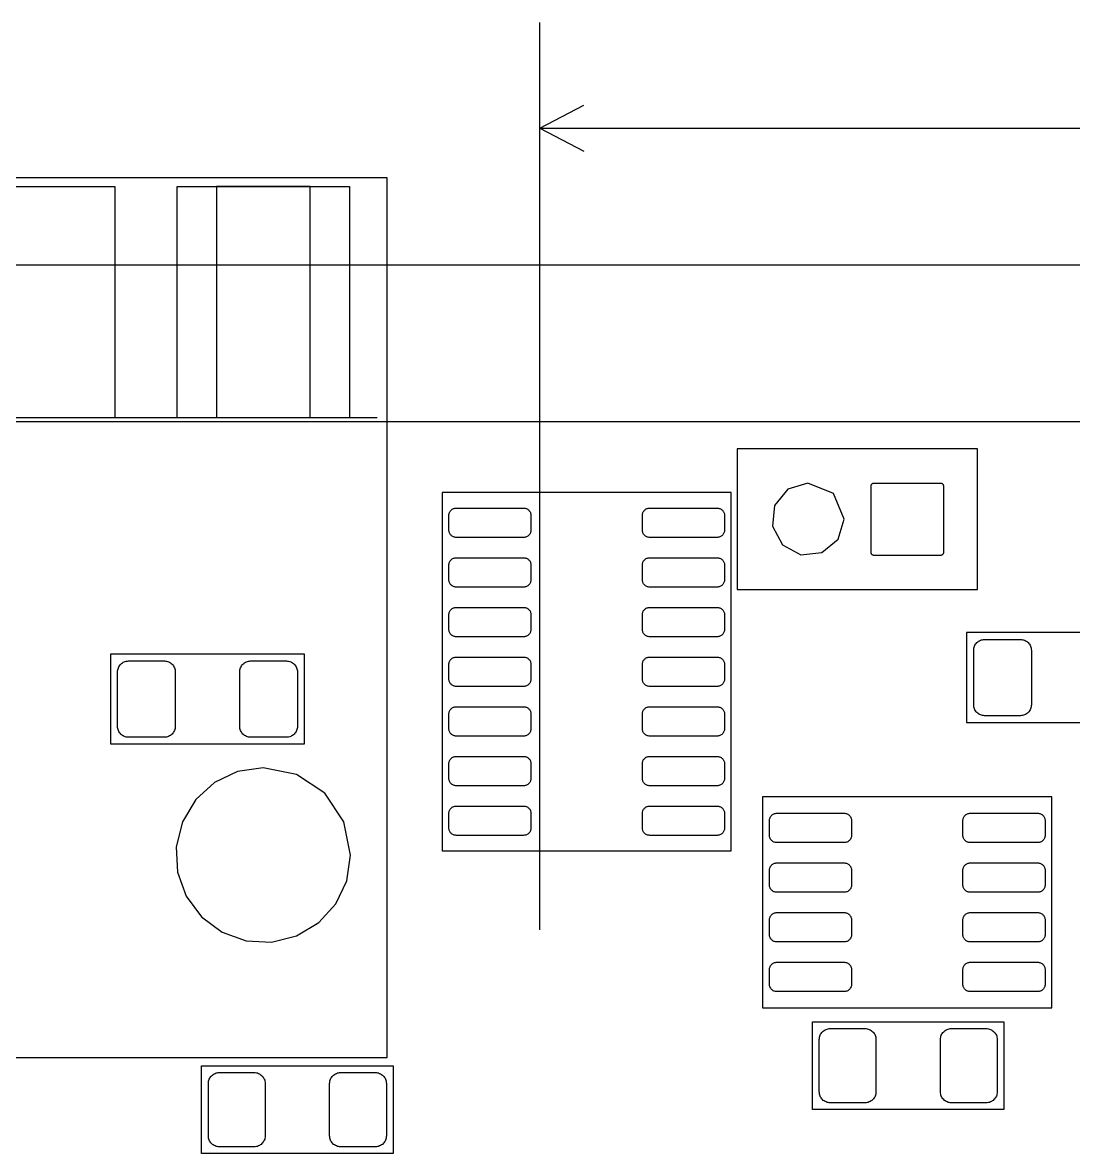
# Model space of a CAD drawing. Extents: x 0 to 143, y 0 to 190.
# Drawn here: x 80.35 to 107.22, y 161.35 to 190.27 of the extents above; entities that cross this region are included whole.
import ezdxf

# ---------------------------------------------------------------- set-up
doc = ezdxf.new("R2010")
doc.units = 0

msp = doc.modelspace()

# ---------------------------------------------------------------- linework, layer by layer
at = {"layer": 'Layer 1', "color": 7}
for points in [[(93.5736, 167.07318), (93.5736, 190.271)], [(93.5736, 187.57352), (94.70136, 188.15772)], [(93.5736, 187.57352), (142.0749, 187.57352)], [(93.5736, 187.57352), (94.70136, 186.98678)], [(89.6747, 186.30352), (58.33364, 186.30352)], [(89.6747, 163.80166), (89.6747, 186.30352)], [(65.3034, 186.08254), (82.70494, 186.08254)], [(82.70494, 186.08254), (82.70494, 180.18212)], [(84.3026, 186.08254), (88.70442, 186.08254)], [(84.3026, 180.18212), (84.3026, 186.08254)], [(85.30336, 186.08254), (85.30336, 180.18212)], [(87.70366, 186.08254), (85.30336, 186.08254)], [(87.70366, 180.18212), (87.70366, 186.08254)], [(88.70442, 186.08254), (88.70442, 180.18212)], [(0.07366, 184.0734), (143.07312, 184.0734)], [(58.57494, 180.17196), (89.41308, 180.17196)], [(23.07336, 180.0729), (124.07392, 180.0729)], [(98.62312, 179.37186), (98.62312, 175.77268)], [(104.775, 179.37186), (98.62312, 179.37186)], [(104.775, 175.77268), (104.775, 179.37186)], [(100.434902, 178.495999), (99.921, 178.340109), (99.580314, 177.924982), (99.527676, 177.390542), (99.780829, 176.916927), (100.254444, 176.663774), (100.788884, 176.716412), (101.204011, 177.057098), (101.359901, 177.571), (101.088975, 178.225073), (100.434902, 178.495999), (100.434902, 178.495999)], [(100.434902, 178.495999), (99.921, 178.340109), (99.580314, 177.924982), (99.527676, 177.390542), (99.780829, 176.916927), (100.254444, 176.663774), (100.788884, 176.716412), (101.204011, 177.057098), (101.359901, 177.571), (101.088975, 178.225073), (100.434902, 178.495999), (100.434902, 178.495999)], [(91.07424, 178.25172), (91.07424, 169.09248)], [(98.47326, 178.25172), (91.07424, 178.25172)], [(98.47326, 169.09248), (98.47326, 178.25172)], [(98.62312, 175.77268), (104.775, 175.77268)], [(109.45368, 174.67286), (104.49306, 174.67286)], [(104.49306, 174.67286), (104.49306, 172.37162)], [(82.59318, 174.12168), (82.59318, 171.82298)], [(87.5538, 174.12168), (82.59318, 174.12168)], [(87.5538, 171.82298), (87.5538, 174.12168)], [(104.49306, 172.37162), (109.45368, 172.37162)], [(82.59318, 171.82298), (87.5538, 171.82298)], [(86.499954, 171.215999), (85.844602, 171.117865), (85.258255, 170.839333), (84.77654, 170.404209), (84.435084, 169.836297), (84.274955, 169.193276), (84.3079, 168.544973), (84.525558, 167.933411), (84.919571, 167.400616), (85.452366, 167.006603), (86.063927, 166.788945), (86.71223, 166.756001), (87.355251, 166.916129), (87.923164, 167.257586), (88.358288, 167.7393), (88.63682, 168.325647), (88.734953, 168.980999), (88.564824, 169.836297), (88.080337, 170.561383), (87.355251, 171.04587), (86.499954, 171.215999), (86.499954, 171.215999)], [(86.499954, 171.215999), (85.844602, 171.117865), (85.258255, 170.839333), (84.77654, 170.404209), (84.435084, 169.836297), (84.274955, 169.193276), (84.3079, 168.544973), (84.525558, 167.933411), (84.919571, 167.400616), (85.452366, 167.006603), (86.063927, 166.788945), (86.71223, 166.756001), (87.355251, 166.916129), (87.923164, 167.257586), (88.358288, 167.7393), (88.63682, 168.325647), (88.734953, 168.980999), (88.564824, 169.836297), (88.080337, 170.561383), (87.355251, 171.04587), (86.499954, 171.215999), (86.499954, 171.215999)], [(106.67492, 170.4717), (99.27336, 170.4717)], [(99.27336, 170.4717), (99.27336, 165.07166)], [(106.67492, 165.07166), (106.67492, 170.4717)], [(91.07424, 169.09248), (98.47326, 169.09248)], [(99.27336, 165.07166), (106.67492, 165.07166)], [(100.54844, 164.71606), (105.4481, 164.71606)], [(100.54844, 162.47832), (100.54844, 164.71606)], [(105.4481, 164.71606), (105.4481, 162.47832)], [(58.33364, 163.80166), (89.6747, 163.80166)], [(84.9249, 161.3531), (84.9249, 163.59338)], [(84.9249, 163.59338), (89.82456, 163.59338)], [(89.82456, 163.59338), (89.82456, 161.3531)], [(105.4481, 162.47832), (100.54844, 162.47832)], [(89.82456, 161.3531), (84.9249, 161.3531)]]:
    msp.add_lwpolyline(points, dxfattribs=at)
at = {"layer": 'Layer 1', "color": 56}
msp.add_lwpolyline([(103.832406, 178.495636), (103.839518, 178.494569), (103.846884, 178.492766), (103.853742, 178.490302), (103.860346, 178.487153), (103.866696, 178.483368), (103.872538, 178.478974), (103.878126, 178.474021), (103.882952, 178.468585), (103.88727, 178.462667), (103.89108, 178.456342), (103.894382, 178.449713), (103.896668, 178.442779), (103.898446, 178.435641), (103.899716, 178.428352), (103.89997, 178.421011), (103.89997, 176.720989), (103.899716, 176.713648), (103.898446, 176.706359), (103.896668, 176.699221), (103.894382, 176.692287), (103.89108, 176.685658), (103.88727, 176.679333), (103.882952, 176.673415), (103.878126, 176.667979), (103.872538, 176.663026), (103.866696, 176.658632), (103.860346, 176.654847), (103.853742, 176.651698), (103.846884, 176.649234), (103.839518, 176.647431), (103.832406, 176.646364), (103.82504, 176.646008), (102.125018, 176.646008), (102.117652, 176.646364), (102.110286, 176.647431), (102.103174, 176.649234), (102.096316, 176.651698), (102.089712, 176.654847), (102.083362, 176.658632), (102.07752, 176.663026), (102.071932, 176.667979), (102.067106, 176.673415), (102.062534, 176.679333), (102.058978, 176.685658), (102.055676, 176.692287), (102.053136, 176.699221), (102.051358, 176.706359), (102.050342, 176.713648), (102.050088, 176.720989), (102.050088, 178.421011), (102.050342, 178.428352), (102.051358, 178.435641), (102.053136, 178.442779), (102.055676, 178.449713), (102.058978, 178.456342), (102.062534, 178.462667), (102.067106, 178.468585), (102.071932, 178.474021), (102.07752, 178.478974), (102.083362, 178.483368), (102.089712, 178.487153), (102.096316, 178.490302), (102.103174, 178.492766), (102.110286, 178.494569), (102.117652, 178.495636), (102.125018, 178.495992), (103.82504, 178.495992), (103.832406, 178.495636)], close=True, dxfattribs=at)
msp.add_lwpolyline([(103.832406, 178.495636), (103.839518, 178.494569), (103.846884, 178.492766), (103.853742, 178.490302), (103.860346, 178.487153), (103.866696, 178.483368), (103.872538, 178.478974), (103.878126, 178.474021), (103.882952, 178.468585), (103.88727, 178.462667), (103.89108, 178.456342), (103.894382, 178.449713), (103.896668, 178.442779), (103.898446, 178.435641), (103.899716, 178.428352), (103.89997, 178.421011), (103.89997, 176.720989), (103.899716, 176.713648), (103.898446, 176.706359), (103.896668, 176.699221), (103.894382, 176.692287), (103.89108, 176.685658), (103.88727, 176.679333), (103.882952, 176.673415), (103.878126, 176.667979), (103.872538, 176.663026), (103.866696, 176.658632), (103.860346, 176.654847), (103.853742, 176.651698), (103.846884, 176.649234), (103.839518, 176.647431), (103.832406, 176.646364), (103.82504, 176.646008), (102.125018, 176.646008), (102.117652, 176.646364), (102.110286, 176.647431), (102.103174, 176.649234), (102.096316, 176.651698), (102.089712, 176.654847), (102.083362, 176.658632), (102.07752, 176.663026), (102.071932, 176.667979), (102.067106, 176.673415), (102.062534, 176.679333), (102.058978, 176.685658), (102.055676, 176.692287), (102.053136, 176.699221), (102.051358, 176.706359), (102.050342, 176.713648), (102.050088, 176.720989), (102.050088, 178.421011), (102.050342, 178.428352), (102.051358, 178.435641), (102.053136, 178.442779), (102.055676, 178.449713), (102.058978, 178.456342), (102.062534, 178.462667), (102.067106, 178.468585), (102.071932, 178.474021), (102.07752, 178.478974), (102.083362, 178.483368), (102.089712, 178.487153), (102.096316, 178.490302), (102.103174, 178.492766), (102.110286, 178.494569), (102.117652, 178.495636), (102.125018, 178.495992), (103.82504, 178.495992), (103.832406, 178.495636)], close=True, dxfattribs=at)
at = {"layer": 'Layer 1', "color": 16}
for points in [[(93.180916, 177.855099), (93.199204, 177.852407), (93.216984, 177.847936), (93.234256, 177.841739), (93.250766, 177.833865), (93.266768, 177.82439), (93.2815, 177.813443), (93.294962, 177.801073), (93.307408, 177.787459), (93.31833, 177.772676), (93.327982, 177.756877), (93.335602, 177.740266), (93.341952, 177.722917), (93.346524, 177.705087), (93.349064, 177.686875), (93.35008, 177.668511), (93.35008, 177.293505), (93.349064, 177.275115), (93.346524, 177.256929), (93.341952, 177.239073), (93.335602, 177.22175), (93.327982, 177.205113), (93.31833, 177.18934), (93.307408, 177.174557), (93.294962, 177.160917), (93.2815, 177.148573), (93.266768, 177.1376), (93.250766, 177.128151), (93.234256, 177.120277), (93.216984, 177.114079), (93.199204, 177.109609), (93.180916, 177.106891), (93.162628, 177.106002), (91.43746, 177.106002), (91.419172, 177.106891), (91.400884, 177.109609), (91.383104, 177.114079), (91.365832, 177.120277), (91.349068, 177.128151), (91.33332, 177.1376), (91.318588, 177.148573), (91.304872, 177.160917), (91.29268, 177.174557), (91.281504, 177.18934), (91.272106, 177.205113), (91.264232, 177.22175), (91.258136, 177.239073), (91.253564, 177.256929), (91.251024, 177.275115), (91.250008, 177.293505), (91.250008, 177.668511), (91.251024, 177.686875), (91.253564, 177.705087), (91.258136, 177.722917), (91.264232, 177.740266), (91.272106, 177.756877), (91.281504, 177.772676), (91.29268, 177.787459), (91.304872, 177.801073), (91.318588, 177.813443), (91.33332, 177.82439), (91.349068, 177.833865), (91.365832, 177.841739), (91.383104, 177.847936), (91.400884, 177.852407), (91.419172, 177.855099), (91.43746, 177.855988), (93.162628, 177.855988), (93.180916, 177.855099)], [(98.130868, 177.855099), (98.149156, 177.852407), (98.166936, 177.847936), (98.184208, 177.841739), (98.200972, 177.833865), (98.21672, 177.82439), (98.231452, 177.813443), (98.245168, 177.801073), (98.25736, 177.787459), (98.268282, 177.772676), (98.277934, 177.756877), (98.285808, 177.740266), (98.291904, 177.722917), (98.296476, 177.705087), (98.299016, 177.686875), (98.300032, 177.668511), (98.300032, 177.293505), (98.299016, 177.275115), (98.296476, 177.256929), (98.291904, 177.239073), (98.285808, 177.22175), (98.277934, 177.205113), (98.268282, 177.18934), (98.25736, 177.174557), (98.245168, 177.160917), (98.231452, 177.148573), (98.21672, 177.1376), (98.200972, 177.128151), (98.184208, 177.120277), (98.166936, 177.114079), (98.149156, 177.109609), (98.130868, 177.106891), (98.11258, 177.106002), (96.387412, 177.106002), (96.369124, 177.106891), (96.350836, 177.109609), (96.333056, 177.114079), (96.315784, 177.120277), (96.29902, 177.128151), (96.283272, 177.1376), (96.26854, 177.148573), (96.254824, 177.160917), (96.242632, 177.174557), (96.23171, 177.18934), (96.222058, 177.205113), (96.214184, 177.22175), (96.208088, 177.239073), (96.203516, 177.256929), (96.200976, 177.275115), (96.19996, 177.293505), (96.19996, 177.668511), (96.200976, 177.686875), (96.203516, 177.705087), (96.208088, 177.722917), (96.214184, 177.740266), (96.222058, 177.756877), (96.23171, 177.772676), (96.242632, 177.787459), (96.254824, 177.801073), (96.26854, 177.813443), (96.283272, 177.82439), (96.29902, 177.833865), (96.315784, 177.841739), (96.333056, 177.847936), (96.350836, 177.852407), (96.369124, 177.855099), (96.387412, 177.855988), (98.11258, 177.855988), (98.130868, 177.855099)], [(93.180916, 176.585099), (93.199204, 176.582407), (93.216984, 176.577936), (93.234256, 176.571739), (93.250766, 176.563865), (93.266768, 176.55439), (93.2815, 176.543443), (93.294962, 176.531073), (93.307408, 176.517459), (93.31833, 176.502676), (93.327982, 176.486877), (93.335602, 176.470266), (93.341952, 176.452917), (93.346524, 176.435087), (93.349064, 176.416875), (93.35008, 176.398511), (93.35008, 176.023505), (93.349064, 176.005115), (93.346524, 175.986929), (93.341952, 175.969073), (93.335602, 175.95175), (93.327982, 175.935113), (93.31833, 175.91934), (93.307408, 175.904557), (93.294962, 175.890917), (93.2815, 175.878573), (93.266768, 175.8676), (93.250766, 175.858151), (93.234256, 175.850277), (93.216984, 175.844079), (93.199204, 175.839609), (93.180916, 175.836891), (93.162628, 175.836002), (91.43746, 175.836002), (91.419172, 175.836891), (91.400884, 175.839609), (91.383104, 175.844079), (91.365832, 175.850277), (91.349068, 175.858151), (91.33332, 175.8676), (91.318588, 175.878573), (91.304872, 175.890917), (91.29268, 175.904557), (91.281504, 175.91934), (91.272106, 175.935113), (91.264232, 175.95175), (91.258136, 175.969073), (91.253564, 175.986929), (91.251024, 176.005115), (91.250008, 176.023505), (91.250008, 176.398511), (91.251024, 176.416875), (91.253564, 176.435087), (91.258136, 176.452917), (91.264232, 176.470266), (91.272106, 176.486877), (91.281504, 176.502676), (91.29268, 176.517459), (91.304872, 176.531073), (91.318588, 176.543443), (91.33332, 176.55439), (91.349068, 176.563865), (91.365832, 176.571739), (91.383104, 176.577936), (91.400884, 176.582407), (91.419172, 176.585099), (91.43746, 176.585988), (93.162628, 176.585988), (93.180916, 176.585099)], [(98.130868, 176.585099), (98.149156, 176.582407), (98.166936, 176.577936), (98.184208, 176.571739), (98.200972, 176.563865), (98.21672, 176.55439), (98.231452, 176.543443), (98.245168, 176.531073), (98.25736, 176.517459), (98.268282, 176.502676), (98.277934, 176.486877), (98.285808, 176.470266), (98.291904, 176.452917), (98.296476, 176.435087), (98.299016, 176.416875), (98.300032, 176.398511), (98.300032, 176.023505), (98.299016, 176.005115), (98.296476, 175.986929), (98.291904, 175.969073), (98.285808, 175.95175), (98.277934, 175.935113), (98.268282, 175.91934), (98.25736, 175.904557), (98.245168, 175.890917), (98.231452, 175.878573), (98.21672, 175.8676), (98.200972, 175.858151), (98.184208, 175.850277), (98.166936, 175.844079), (98.149156, 175.839609), (98.130868, 175.836891), (98.11258, 175.836002), (96.387412, 175.836002), (96.369124, 175.836891), (96.350836, 175.839609), (96.333056, 175.844079), (96.315784, 175.850277), (96.29902, 175.858151), (96.283272, 175.8676), (96.26854, 175.878573), (96.254824, 175.890917), (96.242632, 175.904557), (96.23171, 175.91934), (96.222058, 175.935113), (96.214184, 175.95175), (96.208088, 175.969073), (96.203516, 175.986929), (96.200976, 176.005115), (96.19996, 176.023505), (96.19996, 176.398511), (96.200976, 176.416875), (96.203516, 176.435087), (96.208088, 176.452917), (96.214184, 176.470266), (96.222058, 176.486877), (96.23171, 176.502676), (96.242632, 176.517459), (96.254824, 176.531073), (96.26854, 176.543443), (96.283272, 176.55439), (96.29902, 176.563865), (96.315784, 176.571739), (96.333056, 176.577936), (96.350836, 176.582407), (96.369124, 176.585099), (96.387412, 176.585988), (98.11258, 176.585988), (98.130868, 176.585099)], [(93.180916, 175.315099), (93.199204, 175.312407), (93.216984, 175.307936), (93.234256, 175.301739), (93.250766, 175.293865), (93.266768, 175.28439), (93.2815, 175.273443), (93.294962, 175.261073), (93.307408, 175.247459), (93.31833, 175.232676), (93.327982, 175.216877), (93.335602, 175.200266), (93.341952, 175.182917), (93.346524, 175.165087), (93.349064, 175.146875), (93.35008, 175.128511), (93.35008, 174.753505), (93.349064, 174.735115), (93.346524, 174.716929), (93.341952, 174.699073), (93.335602, 174.68175), (93.327982, 174.665113), (93.31833, 174.64934), (93.307408, 174.634557), (93.294962, 174.620917), (93.2815, 174.608573), (93.266768, 174.5976), (93.250766, 174.588151), (93.234256, 174.580277), (93.216984, 174.574079), (93.199204, 174.569609), (93.180916, 174.566891), (93.162628, 174.566002), (91.43746, 174.566002), (91.419172, 174.566891), (91.400884, 174.569609), (91.383104, 174.574079), (91.365832, 174.580277), (91.349068, 174.588151), (91.33332, 174.5976), (91.318588, 174.608573), (91.304872, 174.620917), (91.29268, 174.634557), (91.281504, 174.64934), (91.272106, 174.665113), (91.264232, 174.68175), (91.258136, 174.699073), (91.253564, 174.716929), (91.251024, 174.735115), (91.250008, 174.753505), (91.250008, 175.128511), (91.251024, 175.146875), (91.253564, 175.165087), (91.258136, 175.182917), (91.264232, 175.200266), (91.272106, 175.216877), (91.281504, 175.232676), (91.29268, 175.247459), (91.304872, 175.261073), (91.318588, 175.273443), (91.33332, 175.28439), (91.349068, 175.293865), (91.365832, 175.301739), (91.383104, 175.307936), (91.400884, 175.312407), (91.419172, 175.315099), (91.43746, 175.315988), (93.162628, 175.315988), (93.180916, 175.315099)], [(98.130868, 175.315099), (98.149156, 175.312407), (98.166936, 175.307936), (98.184208, 175.301739), (98.200972, 175.293865), (98.21672, 175.28439), (98.231452, 175.273443), (98.245168, 175.261073), (98.25736, 175.247459), (98.268282, 175.232676), (98.277934, 175.216877), (98.285808, 175.200266), (98.291904, 175.182917), (98.296476, 175.165087), (98.299016, 175.146875), (98.300032, 175.128511), (98.300032, 174.753505), (98.299016, 174.735115), (98.296476, 174.716929), (98.291904, 174.699073), (98.285808, 174.68175), (98.277934, 174.665113), (98.268282, 174.64934), (98.25736, 174.634557), (98.245168, 174.620917), (98.231452, 174.608573), (98.21672, 174.5976), (98.200972, 174.588151), (98.184208, 174.580277), (98.166936, 174.574079), (98.149156, 174.569609), (98.130868, 174.566891), (98.11258, 174.566002), (96.387412, 174.566002), (96.369124, 174.566891), (96.350836, 174.569609), (96.333056, 174.574079), (96.315784, 174.580277), (96.29902, 174.588151), (96.283272, 174.5976), (96.26854, 174.608573), (96.254824, 174.620917), (96.242632, 174.634557), (96.23171, 174.64934), (96.222058, 174.665113), (96.214184, 174.68175), (96.208088, 174.699073), (96.203516, 174.716929), (96.200976, 174.735115), (96.19996, 174.753505), (96.19996, 175.128511), (96.200976, 175.146875), (96.203516, 175.165087), (96.208088, 175.182917), (96.214184, 175.200266), (96.222058, 175.216877), (96.23171, 175.232676), (96.242632, 175.247459), (96.254824, 175.261073), (96.26854, 175.273443), (96.283272, 175.28439), (96.29902, 175.293865), (96.315784, 175.301739), (96.333056, 175.307936), (96.350836, 175.312407), (96.369124, 175.315099), (96.387412, 175.315988), (98.11258, 175.315988), (98.130868, 175.315099)], [(93.180916, 174.045099), (93.199204, 174.042407), (93.216984, 174.037936), (93.234256, 174.031739), (93.250766, 174.023865), (93.266768, 174.01439), (93.2815, 174.003443), (93.294962, 173.991073), (93.307408, 173.977459), (93.31833, 173.962676), (93.327982, 173.946877), (93.335602, 173.930266), (93.341952, 173.912917), (93.346524, 173.895087), (93.349064, 173.876875), (93.35008, 173.858511), (93.35008, 173.483505), (93.349064, 173.465115), (93.346524, 173.446929), (93.341952, 173.429073), (93.335602, 173.41175), (93.327982, 173.395113), (93.31833, 173.37934), (93.307408, 173.364557), (93.294962, 173.350917), (93.2815, 173.338573), (93.266768, 173.3276), (93.250766, 173.318151), (93.234256, 173.310277), (93.216984, 173.304079), (93.199204, 173.299609), (93.180916, 173.296891), (93.162628, 173.296002), (91.43746, 173.296002), (91.419172, 173.296891), (91.400884, 173.299609), (91.383104, 173.304079), (91.365832, 173.310277), (91.349068, 173.318151), (91.33332, 173.3276), (91.318588, 173.338573), (91.304872, 173.350917), (91.29268, 173.364557), (91.281504, 173.37934), (91.272106, 173.395113), (91.264232, 173.41175), (91.258136, 173.429073), (91.253564, 173.446929), (91.251024, 173.465115), (91.250008, 173.483505), (91.250008, 173.858511), (91.251024, 173.876875), (91.253564, 173.895087), (91.258136, 173.912917), (91.264232, 173.930266), (91.272106, 173.946877), (91.281504, 173.962676), (91.29268, 173.977459), (91.304872, 173.991073), (91.318588, 174.003443), (91.33332, 174.01439), (91.349068, 174.023865), (91.365832, 174.031739), (91.383104, 174.037936), (91.400884, 174.042407), (91.419172, 174.045099), (91.43746, 174.045988), (93.162628, 174.045988), (93.180916, 174.045099)], [(98.130868, 174.045099), (98.149156, 174.042407), (98.166936, 174.037936), (98.184208, 174.031739), (98.200972, 174.023865), (98.21672, 174.01439), (98.231452, 174.003443), (98.245168, 173.991073), (98.25736, 173.977459), (98.268282, 173.962676), (98.277934, 173.946877), (98.285808, 173.930266), (98.291904, 173.912917), (98.296476, 173.895087), (98.299016, 173.876875), (98.300032, 173.858511), (98.300032, 173.483505), (98.299016, 173.465115), (98.296476, 173.446929), (98.291904, 173.429073), (98.285808, 173.41175), (98.277934, 173.395113), (98.268282, 173.37934), (98.25736, 173.364557), (98.245168, 173.350917), (98.231452, 173.338573), (98.21672, 173.3276), (98.200972, 173.318151), (98.184208, 173.310277), (98.166936, 173.304079), (98.149156, 173.299609), (98.130868, 173.296891), (98.11258, 173.296002), (96.387412, 173.296002), (96.369124, 173.296891), (96.350836, 173.299609), (96.333056, 173.304079), (96.315784, 173.310277), (96.29902, 173.318151), (96.283272, 173.3276), (96.26854, 173.338573), (96.254824, 173.350917), (96.242632, 173.364557), (96.23171, 173.37934), (96.222058, 173.395113), (96.214184, 173.41175), (96.208088, 173.429073), (96.203516, 173.446929), (96.200976, 173.465115), (96.19996, 173.483505), (96.19996, 173.858511), (96.200976, 173.876875), (96.203516, 173.895087), (96.208088, 173.912917), (96.214184, 173.930266), (96.222058, 173.946877), (96.23171, 173.962676), (96.242632, 173.977459), (96.254824, 173.991073), (96.26854, 174.003443), (96.283272, 174.01439), (96.29902, 174.023865), (96.315784, 174.031739), (96.333056, 174.037936), (96.350836, 174.042407), (96.369124, 174.045099), (96.387412, 174.045988), (98.11258, 174.045988), (98.130868, 174.045099)], [(93.180916, 172.775099), (93.199204, 172.772407), (93.216984, 172.767936), (93.234256, 172.761739), (93.250766, 172.753865), (93.266768, 172.74439), (93.2815, 172.733443), (93.294962, 172.721073), (93.307408, 172.707459), (93.31833, 172.692676), (93.327982, 172.676877), (93.335602, 172.660266), (93.341952, 172.642917), (93.346524, 172.625087), (93.349064, 172.606875), (93.35008, 172.588511), (93.35008, 172.213505), (93.349064, 172.195115), (93.346524, 172.176929), (93.341952, 172.159073), (93.335602, 172.14175), (93.327982, 172.125113), (93.31833, 172.10934), (93.307408, 172.094557), (93.294962, 172.080917), (93.2815, 172.068573), (93.266768, 172.0576), (93.250766, 172.048151), (93.234256, 172.040277), (93.216984, 172.034079), (93.199204, 172.029609), (93.180916, 172.026891), (93.162628, 172.026002), (91.43746, 172.026002), (91.419172, 172.026891), (91.400884, 172.029609), (91.383104, 172.034079), (91.365832, 172.040277), (91.349068, 172.048151), (91.33332, 172.0576), (91.318588, 172.068573), (91.304872, 172.080917), (91.29268, 172.094557), (91.281504, 172.10934), (91.272106, 172.125113), (91.264232, 172.14175), (91.258136, 172.159073), (91.253564, 172.176929), (91.251024, 172.195115), (91.250008, 172.213505), (91.250008, 172.588511), (91.251024, 172.606875), (91.253564, 172.625087), (91.258136, 172.642917), (91.264232, 172.660266), (91.272106, 172.676877), (91.281504, 172.692676), (91.29268, 172.707459), (91.304872, 172.721073), (91.318588, 172.733443), (91.33332, 172.74439), (91.349068, 172.753865), (91.365832, 172.761739), (91.383104, 172.767936), (91.400884, 172.772407), (91.419172, 172.775099), (91.43746, 172.775988), (93.162628, 172.775988), (93.180916, 172.775099)], [(98.130868, 172.775099), (98.149156, 172.772407), (98.166936, 172.767936), (98.184208, 172.761739), (98.200972, 172.753865), (98.21672, 172.74439), (98.231452, 172.733443), (98.245168, 172.721073), (98.25736, 172.707459), (98.268282, 172.692676), (98.277934, 172.676877), (98.285808, 172.660266), (98.291904, 172.642917), (98.296476, 172.625087), (98.299016, 172.606875), (98.300032, 172.588511), (98.300032, 172.213505), (98.299016, 172.195115), (98.296476, 172.176929), (98.291904, 172.159073), (98.285808, 172.14175), (98.277934, 172.125113), (98.268282, 172.10934), (98.25736, 172.094557), (98.245168, 172.080917), (98.231452, 172.068573), (98.21672, 172.0576), (98.200972, 172.048151), (98.184208, 172.040277), (98.166936, 172.034079), (98.149156, 172.029609), (98.130868, 172.026891), (98.11258, 172.026002), (96.387412, 172.026002), (96.369124, 172.026891), (96.350836, 172.029609), (96.333056, 172.034079), (96.315784, 172.040277), (96.29902, 172.048151), (96.283272, 172.0576), (96.26854, 172.068573), (96.254824, 172.080917), (96.242632, 172.094557), (96.23171, 172.10934), (96.222058, 172.125113), (96.214184, 172.14175), (96.208088, 172.159073), (96.203516, 172.176929), (96.200976, 172.195115), (96.19996, 172.213505), (96.19996, 172.588511), (96.200976, 172.606875), (96.203516, 172.625087), (96.208088, 172.642917), (96.214184, 172.660266), (96.222058, 172.676877), (96.23171, 172.692676), (96.242632, 172.707459), (96.254824, 172.721073), (96.26854, 172.733443), (96.283272, 172.74439), (96.29902, 172.753865), (96.315784, 172.761739), (96.333056, 172.767936), (96.350836, 172.772407), (96.369124, 172.775099), (96.387412, 172.775988), (98.11258, 172.775988), (98.130868, 172.775099)], [(93.180916, 171.505099), (93.199204, 171.502407), (93.216984, 171.497936), (93.234256, 171.491739), (93.250766, 171.483865), (93.266768, 171.47439), (93.2815, 171.463443), (93.294962, 171.451073), (93.307408, 171.437459), (93.31833, 171.422676), (93.327982, 171.406877), (93.335602, 171.390266), (93.341952, 171.372917), (93.346524, 171.355087), (93.349064, 171.336875), (93.35008, 171.318511), (93.35008, 170.943505), (93.349064, 170.925115), (93.346524, 170.906929), (93.341952, 170.889073), (93.335602, 170.87175), (93.327982, 170.855113), (93.31833, 170.83934), (93.307408, 170.824557), (93.294962, 170.810917), (93.2815, 170.798573), (93.266768, 170.7876), (93.250766, 170.778151), (93.234256, 170.770277), (93.216984, 170.764079), (93.199204, 170.759609), (93.180916, 170.756891), (93.162628, 170.756002), (91.43746, 170.756002), (91.419172, 170.756891), (91.400884, 170.759609), (91.383104, 170.764079), (91.365832, 170.770277), (91.349068, 170.778151), (91.33332, 170.7876), (91.318588, 170.798573), (91.304872, 170.810917), (91.29268, 170.824557), (91.281504, 170.83934), (91.272106, 170.855113), (91.264232, 170.87175), (91.258136, 170.889073), (91.253564, 170.906929), (91.251024, 170.925115), (91.250008, 170.943505), (91.250008, 171.318511), (91.251024, 171.336875), (91.253564, 171.355087), (91.258136, 171.372917), (91.264232, 171.390266), (91.272106, 171.406877), (91.281504, 171.422676), (91.29268, 171.437459), (91.304872, 171.451073), (91.318588, 171.463443), (91.33332, 171.47439), (91.349068, 171.483865), (91.365832, 171.491739), (91.383104, 171.497936), (91.400884, 171.502407), (91.419172, 171.505099), (91.43746, 171.505988), (93.162628, 171.505988), (93.180916, 171.505099)], [(98.130868, 171.505099), (98.149156, 171.502407), (98.166936, 171.497936), (98.184208, 171.491739), (98.200972, 171.483865), (98.21672, 171.47439), (98.231452, 171.463443), (98.245168, 171.451073), (98.25736, 171.437459), (98.268282, 171.422676), (98.277934, 171.406877), (98.285808, 171.390266), (98.291904, 171.372917), (98.296476, 171.355087), (98.299016, 171.336875), (98.300032, 171.318511), (98.300032, 170.943505), (98.299016, 170.925115), (98.296476, 170.906929), (98.291904, 170.889073), (98.285808, 170.87175), (98.277934, 170.855113), (98.268282, 170.83934), (98.25736, 170.824557), (98.245168, 170.810917), (98.231452, 170.798573), (98.21672, 170.7876), (98.200972, 170.778151), (98.184208, 170.770277), (98.166936, 170.764079), (98.149156, 170.759609), (98.130868, 170.756891), (98.11258, 170.756002), (96.387412, 170.756002), (96.369124, 170.756891), (96.350836, 170.759609), (96.333056, 170.764079), (96.315784, 170.770277), (96.29902, 170.778151), (96.283272, 170.7876), (96.26854, 170.798573), (96.254824, 170.810917), (96.242632, 170.824557), (96.23171, 170.83934), (96.222058, 170.855113), (96.214184, 170.87175), (96.208088, 170.889073), (96.203516, 170.906929), (96.200976, 170.925115), (96.19996, 170.943505), (96.19996, 171.318511), (96.200976, 171.336875), (96.203516, 171.355087), (96.208088, 171.372917), (96.214184, 171.390266), (96.222058, 171.406877), (96.23171, 171.422676), (96.242632, 171.437459), (96.254824, 171.451073), (96.26854, 171.463443), (96.283272, 171.47439), (96.29902, 171.483865), (96.315784, 171.491739), (96.333056, 171.497936), (96.350836, 171.502407), (96.369124, 171.505099), (96.387412, 171.505988), (98.11258, 171.505988), (98.130868, 171.505099)], [(93.180916, 170.235099), (93.199204, 170.232407), (93.216984, 170.227936), (93.234256, 170.221739), (93.250766, 170.213865), (93.266768, 170.20439), (93.2815, 170.193443), (93.294962, 170.181073), (93.307408, 170.167459), (93.31833, 170.152676), (93.327982, 170.136877), (93.335602, 170.120266), (93.341952, 170.102917), (93.346524, 170.085087), (93.349064, 170.066875), (93.35008, 170.048511), (93.35008, 169.673505), (93.349064, 169.655115), (93.346524, 169.636929), (93.341952, 169.619073), (93.335602, 169.60175), (93.327982, 169.585113), (93.31833, 169.56934), (93.307408, 169.554557), (93.294962, 169.540917), (93.2815, 169.528573), (93.266768, 169.5176), (93.250766, 169.508151), (93.234256, 169.500277), (93.216984, 169.494079), (93.199204, 169.489609), (93.180916, 169.486891), (93.162628, 169.486002), (91.43746, 169.486002), (91.419172, 169.486891), (91.400884, 169.489609), (91.383104, 169.494079), (91.365832, 169.500277), (91.349068, 169.508151), (91.33332, 169.5176), (91.318588, 169.528573), (91.304872, 169.540917), (91.29268, 169.554557), (91.281504, 169.56934), (91.272106, 169.585113), (91.264232, 169.60175), (91.258136, 169.619073), (91.253564, 169.636929), (91.251024, 169.655115), (91.250008, 169.673505), (91.250008, 170.048511), (91.251024, 170.066875), (91.253564, 170.085087), (91.258136, 170.102917), (91.264232, 170.120266), (91.272106, 170.136877), (91.281504, 170.152676), (91.29268, 170.167459), (91.304872, 170.181073), (91.318588, 170.193443), (91.33332, 170.20439), (91.349068, 170.213865), (91.365832, 170.221739), (91.383104, 170.227936), (91.400884, 170.232407), (91.419172, 170.235099), (91.43746, 170.235988), (93.162628, 170.235988), (93.180916, 170.235099)], [(98.130868, 170.235099), (98.149156, 170.232407), (98.166936, 170.227936), (98.184208, 170.221739), (98.200972, 170.213865), (98.21672, 170.20439), (98.231452, 170.193443), (98.245168, 170.181073), (98.25736, 170.167459), (98.268282, 170.152676), (98.277934, 170.136877), (98.285808, 170.120266), (98.291904, 170.102917), (98.296476, 170.085087), (98.299016, 170.066875), (98.300032, 170.048511), (98.300032, 169.673505), (98.299016, 169.655115), (98.296476, 169.636929), (98.291904, 169.619073), (98.285808, 169.60175), (98.277934, 169.585113), (98.268282, 169.56934), (98.25736, 169.554557), (98.245168, 169.540917), (98.231452, 169.528573), (98.21672, 169.5176), (98.200972, 169.508151), (98.184208, 169.500277), (98.166936, 169.494079), (98.149156, 169.489609), (98.130868, 169.486891), (98.11258, 169.486002), (96.387412, 169.486002), (96.369124, 169.486891), (96.350836, 169.489609), (96.333056, 169.494079), (96.315784, 169.500277), (96.29902, 169.508151), (96.283272, 169.5176), (96.26854, 169.528573), (96.254824, 169.540917), (96.242632, 169.554557), (96.23171, 169.56934), (96.222058, 169.585113), (96.214184, 169.60175), (96.208088, 169.619073), (96.203516, 169.636929), (96.200976, 169.655115), (96.19996, 169.673505), (96.19996, 170.048511), (96.200976, 170.066875), (96.203516, 170.085087), (96.208088, 170.102917), (96.214184, 170.120266), (96.222058, 170.136877), (96.23171, 170.152676), (96.242632, 170.167459), (96.254824, 170.181073), (96.26854, 170.193443), (96.283272, 170.20439), (96.29902, 170.213865), (96.315784, 170.221739), (96.333056, 170.227936), (96.350836, 170.232407), (96.369124, 170.235099), (96.387412, 170.235988), (98.11258, 170.235988), (98.130868, 170.235099)], [(101.380798, 170.050085), (101.399086, 170.047393), (101.416866, 170.042923), (101.434138, 170.036725), (101.450902, 170.028851), (101.46665, 170.019402), (101.481382, 170.008429), (101.495098, 169.996085), (101.507544, 169.982445), (101.518466, 169.967662), (101.527864, 169.951889), (101.535738, 169.935252), (101.541834, 169.917929), (101.546406, 169.900073), (101.5492, 169.881887), (101.549962, 169.863497), (101.549962, 169.488491), (101.5492, 169.470127), (101.546406, 169.451915), (101.541834, 169.434085), (101.535738, 169.416736), (101.527864, 169.400125), (101.518466, 169.384326), (101.507544, 169.369543), (101.495098, 169.355929), (101.481382, 169.343559), (101.46665, 169.332612), (101.450902, 169.323137), (101.434138, 169.315263), (101.416866, 169.309066), (101.399086, 169.304595), (101.380798, 169.301903), (101.36251, 169.300989), (99.637596, 169.300989), (99.619054, 169.301903), (99.60102, 169.304595), (99.582986, 169.309066), (99.565714, 169.315263), (99.549204, 169.323137), (99.533456, 169.332612), (99.51847, 169.343559), (99.505008, 169.355929), (99.492562, 169.369543), (99.48164, 169.384326), (99.472242, 169.400125), (99.464368, 169.416736), (99.458018, 169.434085), (99.4537, 169.451915), (99.450906, 169.470127), (99.44989, 169.488491), (99.44989, 169.863497), (99.450906, 169.881887), (99.4537, 169.900073), (99.458018, 169.917929), (99.464368, 169.935252), (99.472242, 169.951889), (99.48164, 169.967662), (99.492562, 169.982445), (99.505008, 169.996085), (99.51847, 170.008429), (99.533456, 170.019402), (99.549204, 170.028851), (99.565714, 170.036725), (99.582986, 170.042923), (99.60102, 170.047393), (99.619054, 170.050085), (99.637596, 170.051), (101.36251, 170.051), (101.380798, 170.050085)], [(106.331004, 170.050085), (106.349038, 170.047393), (106.366818, 170.042923), (106.384344, 170.036725), (106.400854, 170.028851), (106.416602, 170.019402), (106.431334, 170.008429), (106.44505, 169.996085), (106.457496, 169.982445), (106.468418, 169.967662), (106.477816, 169.951889), (106.48569, 169.935252), (106.49204, 169.917929), (106.496358, 169.900073), (106.499152, 169.881887), (106.499914, 169.863497), (106.499914, 169.488491), (106.499152, 169.470127), (106.496358, 169.451915), (106.49204, 169.434085), (106.48569, 169.416736), (106.477816, 169.400125), (106.468418, 169.384326), (106.457496, 169.369543), (106.44505, 169.355929), (106.431334, 169.343559), (106.416602, 169.332612), (106.400854, 169.323137), (106.384344, 169.315263), (106.366818, 169.309066), (106.349038, 169.304595), (106.331004, 169.301903), (106.312462, 169.300989), (104.587548, 169.300989), (104.569006, 169.301903), (104.550972, 169.304595), (104.533192, 169.309066), (104.515666, 169.315263), (104.499156, 169.323137), (104.483408, 169.332612), (104.468676, 169.343559), (104.45496, 169.355929), (104.442514, 169.369543), (104.431592, 169.384326), (104.422194, 169.400125), (104.41432, 169.416736), (104.40797, 169.434085), (104.403652, 169.451915), (104.400858, 169.470127), (104.400096, 169.488491), (104.400096, 169.863497), (104.400858, 169.881887), (104.403652, 169.900073), (104.40797, 169.917929), (104.41432, 169.935252), (104.422194, 169.951889), (104.431592, 169.967662), (104.442514, 169.982445), (104.45496, 169.996085), (104.468676, 170.008429), (104.483408, 170.019402), (104.499156, 170.028851), (104.515666, 170.036725), (104.533192, 170.042923), (104.550972, 170.047393), (104.569006, 170.050085), (104.587548, 170.051), (106.312462, 170.051), (106.331004, 170.050085)], [(101.380798, 168.780085), (101.399086, 168.777393), (101.416866, 168.772923), (101.434138, 168.766725), (101.450902, 168.758851), (101.46665, 168.749402), (101.481382, 168.738429), (101.495098, 168.726085), (101.507544, 168.712445), (101.518466, 168.697662), (101.527864, 168.681889), (101.535738, 168.665252), (101.541834, 168.647929), (101.546406, 168.630073), (101.5492, 168.611887), (101.549962, 168.593497), (101.549962, 168.218491), (101.5492, 168.200127), (101.546406, 168.181915), (101.541834, 168.164085), (101.535738, 168.146736), (101.527864, 168.130125), (101.518466, 168.114326), (101.507544, 168.099543), (101.495098, 168.085929), (101.481382, 168.073559), (101.46665, 168.062612), (101.450902, 168.053137), (101.434138, 168.045263), (101.416866, 168.039066), (101.399086, 168.034595), (101.380798, 168.031903), (101.36251, 168.030989), (99.637596, 168.030989), (99.619054, 168.031903), (99.60102, 168.034595), (99.582986, 168.039066), (99.565714, 168.045263), (99.549204, 168.053137), (99.533456, 168.062612), (99.51847, 168.073559), (99.505008, 168.085929), (99.492562, 168.099543), (99.48164, 168.114326), (99.472242, 168.130125), (99.464368, 168.146736), (99.458018, 168.164085), (99.4537, 168.181915), (99.450906, 168.200127), (99.44989, 168.218491), (99.44989, 168.593497), (99.450906, 168.611887), (99.4537, 168.630073), (99.458018, 168.647929), (99.464368, 168.665252), (99.472242, 168.681889), (99.48164, 168.697662), (99.492562, 168.712445), (99.505008, 168.726085), (99.51847, 168.738429), (99.533456, 168.749402), (99.549204, 168.758851), (99.565714, 168.766725), (99.582986, 168.772923), (99.60102, 168.777393), (99.619054, 168.780085), (99.637596, 168.781), (101.36251, 168.781), (101.380798, 168.780085)], [(106.331004, 168.780085), (106.349038, 168.777393), (106.366818, 168.772923), (106.384344, 168.766725), (106.400854, 168.758851), (106.416602, 168.749402), (106.431334, 168.738429), (106.44505, 168.726085), (106.457496, 168.712445), (106.468418, 168.697662), (106.477816, 168.681889), (106.48569, 168.665252), (106.49204, 168.647929), (106.496358, 168.630073), (106.499152, 168.611887), (106.499914, 168.593497), (106.499914, 168.218491), (106.499152, 168.200127), (106.496358, 168.181915), (106.49204, 168.164085), (106.48569, 168.146736), (106.477816, 168.130125), (106.468418, 168.114326), (106.457496, 168.099543), (106.44505, 168.085929), (106.431334, 168.073559), (106.416602, 168.062612), (106.400854, 168.053137), (106.384344, 168.045263), (106.366818, 168.039066), (106.349038, 168.034595), (106.331004, 168.031903), (106.312462, 168.030989), (104.587548, 168.030989), (104.569006, 168.031903), (104.550972, 168.034595), (104.533192, 168.039066), (104.515666, 168.045263), (104.499156, 168.053137), (104.483408, 168.062612), (104.468676, 168.073559), (104.45496, 168.085929), (104.442514, 168.099543), (104.431592, 168.114326), (104.422194, 168.130125), (104.41432, 168.146736), (104.40797, 168.164085), (104.403652, 168.181915), (104.400858, 168.200127), (104.400096, 168.218491), (104.400096, 168.593497), (104.400858, 168.611887), (104.403652, 168.630073), (104.40797, 168.647929), (104.41432, 168.665252), (104.422194, 168.681889), (104.431592, 168.697662), (104.442514, 168.712445), (104.45496, 168.726085), (104.468676, 168.738429), (104.483408, 168.749402), (104.499156, 168.758851), (104.515666, 168.766725), (104.533192, 168.772923), (104.550972, 168.777393), (104.569006, 168.780085), (104.587548, 168.781), (106.312462, 168.781), (106.331004, 168.780085)], [(101.380798, 167.510085), (101.399086, 167.507393), (101.416866, 167.502923), (101.434138, 167.496725), (101.450902, 167.488851), (101.46665, 167.479402), (101.481382, 167.468429), (101.495098, 167.456085), (101.507544, 167.442445), (101.518466, 167.427662), (101.527864, 167.411889), (101.535738, 167.395252), (101.541834, 167.377929), (101.546406, 167.360073), (101.5492, 167.341887), (101.549962, 167.323497), (101.549962, 166.948491), (101.5492, 166.930127), (101.546406, 166.911915), (101.541834, 166.894085), (101.535738, 166.876736), (101.527864, 166.860125), (101.518466, 166.844326), (101.507544, 166.829543), (101.495098, 166.815929), (101.481382, 166.803559), (101.46665, 166.792612), (101.450902, 166.783137), (101.434138, 166.775263), (101.416866, 166.769066), (101.399086, 166.764595), (101.380798, 166.761903), (101.36251, 166.760989), (99.637596, 166.760989), (99.619054, 166.761903), (99.60102, 166.764595), (99.582986, 166.769066), (99.565714, 166.775263), (99.549204, 166.783137), (99.533456, 166.792612), (99.51847, 166.803559), (99.505008, 166.815929), (99.492562, 166.829543), (99.48164, 166.844326), (99.472242, 166.860125), (99.464368, 166.876736), (99.458018, 166.894085), (99.4537, 166.911915), (99.450906, 166.930127), (99.44989, 166.948491), (99.44989, 167.323497), (99.450906, 167.341887), (99.4537, 167.360073), (99.458018, 167.377929), (99.464368, 167.395252), (99.472242, 167.411889), (99.48164, 167.427662), (99.492562, 167.442445), (99.505008, 167.456085), (99.51847, 167.468429), (99.533456, 167.479402), (99.549204, 167.488851), (99.565714, 167.496725), (99.582986, 167.502923), (99.60102, 167.507393), (99.619054, 167.510085), (99.637596, 167.511), (101.36251, 167.511), (101.380798, 167.510085)], [(106.331004, 167.510085), (106.349038, 167.507393), (106.366818, 167.502923), (106.384344, 167.496725), (106.400854, 167.488851), (106.416602, 167.479402), (106.431334, 167.468429), (106.44505, 167.456085), (106.457496, 167.442445), (106.468418, 167.427662), (106.477816, 167.411889), (106.48569, 167.395252), (106.49204, 167.377929), (106.496358, 167.360073), (106.499152, 167.341887), (106.499914, 167.323497), (106.499914, 166.948491), (106.499152, 166.930127), (106.496358, 166.911915), (106.49204, 166.894085), (106.48569, 166.876736), (106.477816, 166.860125), (106.468418, 166.844326), (106.457496, 166.829543), (106.44505, 166.815929), (106.431334, 166.803559), (106.416602, 166.792612), (106.400854, 166.783137), (106.384344, 166.775263), (106.366818, 166.769066), (106.349038, 166.764595), (106.331004, 166.761903), (106.312462, 166.760989), (104.587548, 166.760989), (104.569006, 166.761903), (104.550972, 166.764595), (104.533192, 166.769066), (104.515666, 166.775263), (104.499156, 166.783137), (104.483408, 166.792612), (104.468676, 166.803559), (104.45496, 166.815929), (104.442514, 166.829543), (104.431592, 166.844326), (104.422194, 166.860125), (104.41432, 166.876736), (104.40797, 166.894085), (104.403652, 166.911915), (104.400858, 166.930127), (104.400096, 166.948491), (104.400096, 167.323497), (104.400858, 167.341887), (104.403652, 167.360073), (104.40797, 167.377929), (104.41432, 167.395252), (104.422194, 167.411889), (104.431592, 167.427662), (104.442514, 167.442445), (104.45496, 167.456085), (104.468676, 167.468429), (104.483408, 167.479402), (104.499156, 167.488851), (104.515666, 167.496725), (104.533192, 167.502923), (104.550972, 167.507393), (104.569006, 167.510085), (104.587548, 167.511), (106.312462, 167.511), (106.331004, 167.510085)], [(101.380798, 166.240085), (101.399086, 166.237393), (101.416866, 166.232923), (101.434138, 166.226725), (101.450902, 166.218851), (101.46665, 166.209402), (101.481382, 166.198429), (101.495098, 166.186085), (101.507544, 166.172445), (101.518466, 166.157662), (101.527864, 166.141889), (101.535738, 166.125252), (101.541834, 166.107929), (101.546406, 166.090073), (101.5492, 166.071887), (101.549962, 166.053497), (101.549962, 165.678491), (101.5492, 165.660127), (101.546406, 165.641915), (101.541834, 165.624085), (101.535738, 165.606736), (101.527864, 165.590125), (101.518466, 165.574326), (101.507544, 165.559543), (101.495098, 165.545929), (101.481382, 165.533559), (101.46665, 165.522612), (101.450902, 165.513137), (101.434138, 165.505263), (101.416866, 165.499066), (101.399086, 165.494595), (101.380798, 165.491903), (101.36251, 165.490989), (99.637596, 165.490989), (99.619054, 165.491903), (99.60102, 165.494595), (99.582986, 165.499066), (99.565714, 165.505263), (99.549204, 165.513137), (99.533456, 165.522612), (99.51847, 165.533559), (99.505008, 165.545929), (99.492562, 165.559543), (99.48164, 165.574326), (99.472242, 165.590125), (99.464368, 165.606736), (99.458018, 165.624085), (99.4537, 165.641915), (99.450906, 165.660127), (99.44989, 165.678491), (99.44989, 166.053497), (99.450906, 166.071887), (99.4537, 166.090073), (99.458018, 166.107929), (99.464368, 166.125252), (99.472242, 166.141889), (99.48164, 166.157662), (99.492562, 166.172445), (99.505008, 166.186085), (99.51847, 166.198429), (99.533456, 166.209402), (99.549204, 166.218851), (99.565714, 166.226725), (99.582986, 166.232923), (99.60102, 166.237393), (99.619054, 166.240085), (99.637596, 166.241), (101.36251, 166.241), (101.380798, 166.240085)], [(106.331004, 166.240085), (106.349038, 166.237393), (106.366818, 166.232923), (106.384344, 166.226725), (106.400854, 166.218851), (106.416602, 166.209402), (106.431334, 166.198429), (106.44505, 166.186085), (106.457496, 166.172445), (106.468418, 166.157662), (106.477816, 166.141889), (106.48569, 166.125252), (106.49204, 166.107929), (106.496358, 166.090073), (106.499152, 166.071887), (106.499914, 166.053497), (106.499914, 165.678491), (106.499152, 165.660127), (106.496358, 165.641915), (106.49204, 165.624085), (106.48569, 165.606736), (106.477816, 165.590125), (106.468418, 165.574326), (106.457496, 165.559543), (106.44505, 165.545929), (106.431334, 165.533559), (106.416602, 165.522612), (106.400854, 165.513137), (106.384344, 165.505263), (106.366818, 165.499066), (106.349038, 165.494595), (106.331004, 165.491903), (106.312462, 165.490989), (104.587548, 165.490989), (104.569006, 165.491903), (104.550972, 165.494595), (104.533192, 165.499066), (104.515666, 165.505263), (104.499156, 165.513137), (104.483408, 165.522612), (104.468676, 165.533559), (104.45496, 165.545929), (104.442514, 165.559543), (104.431592, 165.574326), (104.422194, 165.590125), (104.41432, 165.606736), (104.40797, 165.624085), (104.403652, 165.641915), (104.400858, 165.660127), (104.400096, 165.678491), (104.400096, 166.053497), (104.400858, 166.071887), (104.403652, 166.090073), (104.40797, 166.107929), (104.41432, 166.125252), (104.422194, 166.141889), (104.431592, 166.157662), (104.442514, 166.172445), (104.45496, 166.186085), (104.468676, 166.198429), (104.483408, 166.209402), (104.499156, 166.218851), (104.515666, 166.226725), (104.533192, 166.232923), (104.550972, 166.237393), (104.569006, 166.240085), (104.587548, 166.241), (106.312462, 166.241), (106.331004, 166.240085)], [(101.923596, 164.54461), (101.95052, 164.540546), (101.97719, 164.533942), (102.002844, 164.524798), (102.027482, 164.513114), (102.051104, 164.49889), (102.072948, 164.482634), (102.093268, 164.464346), (102.11181, 164.444026), (102.128066, 164.422182), (102.142036, 164.39856), (102.15372, 164.373922), (102.163118, 164.348014), (102.169722, 164.321598), (102.173532, 164.29442), (102.175056, 164.267242), (102.175056, 162.924852), (102.173532, 162.89742), (102.169722, 162.870496), (102.163118, 162.843826), (102.15372, 162.818172), (102.142036, 162.79328), (102.128066, 162.769912), (102.11181, 162.748068), (102.093268, 162.727748), (102.072948, 162.709206), (102.051104, 162.69295), (102.027482, 162.67898), (102.002844, 162.667296), (101.97719, 162.657898), (101.95052, 162.651294), (101.923596, 162.64723), (101.896164, 162.64596), (101.003862, 162.64596), (100.97643, 162.64723), (100.949506, 162.651294), (100.922836, 162.657898), (100.897182, 162.667296), (100.87229, 162.67898), (100.848922, 162.69295), (100.826824, 162.709206), (100.806758, 162.727748), (100.788216, 162.748068), (100.77196, 162.769912), (100.75799, 162.79328), (100.746306, 162.818172), (100.736908, 162.843826), (100.730304, 162.870496), (100.72624, 162.89742), (100.72497, 162.924852), (100.72497, 164.267242), (100.72624, 164.29442), (100.730304, 164.321598), (100.736908, 164.348014), (100.746306, 164.373922), (100.75799, 164.39856), (100.77196, 164.422182), (100.788216, 164.444026), (100.806758, 164.464346), (100.826824, 164.482634), (100.848922, 164.49889), (100.87229, 164.513114), (100.897182, 164.524798), (100.922836, 164.533942), (100.949506, 164.540546), (100.97643, 164.54461), (101.003862, 164.54588), (101.896164, 164.54588), (101.923596, 164.54461)], [(105.023412, 164.54461), (105.05059, 164.540546), (105.077006, 164.533942), (105.102914, 164.524798), (105.127552, 164.513114), (105.151174, 164.49889), (105.173018, 164.482634), (105.193338, 164.464346), (105.211626, 164.444026), (105.227882, 164.422182), (105.242106, 164.39856), (105.25379, 164.373922), (105.262934, 164.348014), (105.269538, 164.321598), (105.273602, 164.29442), (105.275126, 164.267242), (105.275126, 162.924852), (105.273602, 162.89742), (105.269538, 162.870496), (105.262934, 162.843826), (105.25379, 162.818172), (105.242106, 162.79328), (105.227882, 162.769912), (105.211626, 162.748068), (105.193338, 162.727748), (105.173018, 162.709206), (105.151174, 162.69295), (105.127552, 162.67898), (105.102914, 162.667296), (105.077006, 162.657898), (105.05059, 162.651294), (105.023412, 162.64723), (104.996234, 162.64596), (104.103932, 162.64596), (104.0765, 162.64723), (104.049322, 162.651294), (104.022906, 162.657898), (103.997252, 162.667296), (103.97236, 162.67898), (103.948992, 162.69295), (103.926894, 162.709206), (103.906574, 162.727748), (103.888286, 162.748068), (103.87203, 162.769912), (103.857806, 162.79328), (103.846122, 162.818172), (103.836978, 162.843826), (103.830374, 162.870496), (103.82631, 162.89742), (103.82504, 162.924852), (103.82504, 164.267242), (103.82631, 164.29442), (103.830374, 164.321598), (103.836978, 164.348014), (103.846122, 164.373922), (103.857806, 164.39856), (103.87203, 164.422182), (103.888286, 164.444026), (103.906574, 164.464346), (103.926894, 164.482634), (103.948992, 164.49889), (103.97236, 164.513114), (103.997252, 164.524798), (104.022906, 164.533942), (104.049322, 164.540546), (104.0765, 164.54461), (104.103932, 164.54588), (104.996234, 164.54588), (105.023412, 164.54461)], [(86.298532, 163.419644), (86.325456, 163.41558), (86.352126, 163.408976), (86.37778, 163.399832), (86.402672, 163.388148), (86.42604, 163.373924), (86.448138, 163.357668), (86.468204, 163.33938), (86.486746, 163.31906), (86.503002, 163.296962), (86.516972, 163.273594), (86.528656, 163.248956), (86.538054, 163.223048), (86.544658, 163.196632), (86.548722, 163.169454), (86.549992, 163.142276), (86.549992, 161.799886), (86.548722, 161.772454), (86.544658, 161.74553), (86.538054, 161.71886), (86.528656, 161.693206), (86.516972, 161.668314), (86.503002, 161.644946), (86.486746, 161.622848), (86.468204, 161.602782), (86.448138, 161.58424), (86.42604, 161.567984), (86.402672, 161.554014), (86.37778, 161.54233), (86.352126, 161.532932), (86.325456, 161.526328), (86.298532, 161.522264), (86.2711, 161.520994), (85.378798, 161.520994), (85.35162, 161.522264), (85.324442, 161.526328), (85.298026, 161.532932), (85.272118, 161.54233), (85.24748, 161.554014), (85.223858, 161.567984), (85.202014, 161.58424), (85.181694, 161.602782), (85.163406, 161.622848), (85.146896, 161.644946), (85.132926, 161.668314), (85.121242, 161.693206), (85.112098, 161.71886), (85.10524, 161.74553), (85.10143, 161.772454), (85.099906, 161.799886), (85.099906, 163.142276), (85.10143, 163.169454), (85.10524, 163.196632), (85.112098, 163.223048), (85.121242, 163.248956), (85.132926, 163.273594), (85.146896, 163.296962), (85.163406, 163.31906), (85.181694, 163.33938), (85.202014, 163.357668), (85.223858, 163.373924), (85.24748, 163.388148), (85.272118, 163.399832), (85.298026, 163.408976), (85.324442, 163.41558), (85.35162, 163.419644), (85.378798, 163.420914), (86.2711, 163.420914), (86.298532, 163.419644)], [(89.398602, 163.419644), (89.425526, 163.41558), (89.452196, 163.408976), (89.47785, 163.399832), (89.502488, 163.388148), (89.52611, 163.373924), (89.547954, 163.357668), (89.568274, 163.33938), (89.586816, 163.31906), (89.603072, 163.296962), (89.617042, 163.273594), (89.628726, 163.248956), (89.63787, 163.223048), (89.644728, 163.196632), (89.648538, 163.169454), (89.650062, 163.142276), (89.650062, 161.799886), (89.648538, 161.772454), (89.644728, 161.74553), (89.63787, 161.71886), (89.628726, 161.693206), (89.617042, 161.668314), (89.603072, 161.644946), (89.586816, 161.622848), (89.568274, 161.602782), (89.547954, 161.58424), (89.52611, 161.567984), (89.502488, 161.554014), (89.47785, 161.54233), (89.452196, 161.532932), (89.425526, 161.526328), (89.398602, 161.522264), (89.37117, 161.520994), (88.478868, 161.520994), (88.451436, 161.522264), (88.424512, 161.526328), (88.397842, 161.532932), (88.372188, 161.54233), (88.347296, 161.554014), (88.323928, 161.567984), (88.30183, 161.58424), (88.281764, 161.602782), (88.263222, 161.622848), (88.246966, 161.644946), (88.232996, 161.668314), (88.221312, 161.693206), (88.211914, 161.71886), (88.20531, 161.74553), (88.201246, 161.772454), (88.199976, 161.799886), (88.199976, 163.142276), (88.201246, 163.169454), (88.20531, 163.196632), (88.211914, 163.223048), (88.221312, 163.248956), (88.232996, 163.273594), (88.246966, 163.296962), (88.263222, 163.31906), (88.281764, 163.33938), (88.30183, 163.357668), (88.323928, 163.373924), (88.347296, 163.388148), (88.372188, 163.399832), (88.397842, 163.408976), (88.424512, 163.41558), (88.451436, 163.419644), (88.478868, 163.420914), (89.37117, 163.420914), (89.398602, 163.419644)]]:
    msp.add_lwpolyline(points, close=True, dxfattribs=at)
at = {"layer": 'Layer 1', "color": 96}
for points in [[(105.89895, 174.494654), (105.925874, 174.49064), (105.952544, 174.484011), (105.978198, 174.474816), (106.002836, 174.463132), (106.026204, 174.449086), (106.048302, 174.43283), (106.068368, 174.414491), (106.08691, 174.394247), (106.103166, 174.372327), (106.117136, 174.348883), (106.12882, 174.324194), (106.137964, 174.298489), (106.144568, 174.271997), (106.148632, 174.244972), (106.149902, 174.217692), (106.149902, 172.824299), (106.148632, 172.797019), (106.144568, 172.769994), (106.137964, 172.743501), (106.12882, 172.717797), (106.117136, 172.693108), (106.103166, 172.669689), (106.08691, 172.647743), (106.068368, 172.6275), (106.048302, 172.609161), (106.026204, 172.592905), (106.002836, 172.578859), (105.978198, 172.567175), (105.952544, 172.55798), (105.925874, 172.55135), (105.89895, 172.547337), (105.871772, 172.545991), (104.953308, 172.545991), (104.92613, 172.547337), (104.898952, 172.55135), (104.872536, 172.55798), (104.846882, 172.567175), (104.82199, 172.578859), (104.798622, 172.592905), (104.776778, 172.609161), (104.756458, 172.6275), (104.73817, 172.647743), (104.721914, 172.669689), (104.707944, 172.693108), (104.69626, 172.717797), (104.686862, 172.743501), (104.680258, 172.769994), (104.676448, 172.797019), (104.674924, 172.824299), (104.674924, 174.217692), (104.676448, 174.244972), (104.680258, 174.271997), (104.686862, 174.298489), (104.69626, 174.324194), (104.707944, 174.348883), (104.721914, 174.372327), (104.73817, 174.394247), (104.756458, 174.414491), (104.776778, 174.43283), (104.798622, 174.449086), (104.82199, 174.463132), (104.846882, 174.474816), (104.872536, 174.484011), (104.898952, 174.49064), (104.92613, 174.494654), (104.953308, 174.496), (105.871772, 174.496), (105.89895, 174.494654)], [(83.99907, 173.944667), (84.025994, 173.940654), (84.05241, 173.934025), (84.078318, 173.924805), (84.102956, 173.913146), (84.126324, 173.8991), (84.148168, 173.882818), (84.168488, 173.86448), (84.186776, 173.844261), (84.203032, 173.822316), (84.217256, 173.798897), (84.22894, 173.774208), (84.238084, 173.748478), (84.244688, 173.721986), (84.248752, 173.694985), (84.250022, 173.667706), (84.250022, 172.274313), (84.248752, 172.247033), (84.244688, 172.220007), (84.238084, 172.193515), (84.22894, 172.16781), (84.217256, 172.143122), (84.203032, 172.119677), (84.186776, 172.097757), (84.168488, 172.077513), (84.148168, 172.059175), (84.126324, 172.042893), (84.102956, 172.028872), (84.078318, 172.017188), (84.05241, 172.007994), (84.025994, 172.001339), (83.99907, 171.997351), (83.971638, 171.996005), (83.053174, 171.996005), (83.025996, 171.997351), (82.999072, 172.001339), (82.972402, 172.007994), (82.946748, 172.017188), (82.92211, 172.028872), (82.898742, 172.042893), (82.876644, 172.059175), (82.856578, 172.077513), (82.83829, 172.097757), (82.82178, 172.119677), (82.80781, 172.143122), (82.796126, 172.16781), (82.786982, 172.193515), (82.780378, 172.220007), (82.776314, 172.247033), (82.775044, 172.274313), (82.775044, 173.667706), (82.776314, 173.694985), (82.780378, 173.721986), (82.786982, 173.748478), (82.796126, 173.774208), (82.80781, 173.798897), (82.82178, 173.822316), (82.83829, 173.844261), (82.856578, 173.86448), (82.876644, 173.882818), (82.898742, 173.8991), (82.92211, 173.913146), (82.946748, 173.924805), (82.972402, 173.934025), (82.999072, 173.940654), (83.025996, 173.944667), (83.053174, 173.945988), (83.971638, 173.945988), (83.99907, 173.944667)], [(87.124032, 173.944667), (87.150956, 173.940654), (87.177372, 173.934025), (87.20328, 173.924805), (87.227918, 173.913146), (87.251286, 173.8991), (87.27313, 173.882818), (87.29345, 173.86448), (87.311738, 173.844261), (87.327994, 173.822316), (87.342218, 173.798897), (87.353902, 173.774208), (87.363046, 173.748478), (87.36965, 173.721986), (87.373714, 173.694985), (87.374984, 173.667706), (87.374984, 172.274313), (87.373714, 172.247033), (87.36965, 172.220007), (87.363046, 172.193515), (87.353902, 172.16781), (87.342218, 172.143122), (87.327994, 172.119677), (87.311738, 172.097757), (87.29345, 172.077513), (87.27313, 172.059175), (87.251286, 172.042893), (87.227918, 172.028872), (87.20328, 172.017188), (87.177372, 172.007994), (87.150956, 172.001339), (87.124032, 171.997351), (87.0966, 171.996005), (86.17839, 171.996005), (86.150958, 171.997351), (86.124034, 172.001339), (86.097618, 172.007994), (86.07171, 172.017188), (86.047072, 172.028872), (86.023704, 172.042893), (86.00186, 172.059175), (85.98154, 172.077513), (85.963252, 172.097757), (85.946996, 172.119677), (85.932772, 172.143122), (85.921088, 172.16781), (85.911944, 172.193515), (85.90534, 172.220007), (85.901276, 172.247033), (85.900006, 172.274313), (85.900006, 173.667706), (85.901276, 173.694985), (85.90534, 173.721986), (85.911944, 173.748478), (85.921088, 173.774208), (85.932772, 173.798897), (85.946996, 173.822316), (85.963252, 173.844261), (85.98154, 173.86448), (86.00186, 173.882818), (86.023704, 173.8991), (86.047072, 173.913146), (86.07171, 173.924805), (86.097618, 173.934025), (86.124034, 173.940654), (86.150958, 173.944667), (86.17839, 173.945988), (87.0966, 173.945988), (87.124032, 173.944667)]]:
    msp.add_lwpolyline(points, close=True, dxfattribs=at)

doc.saveas('drawing.dxf')
